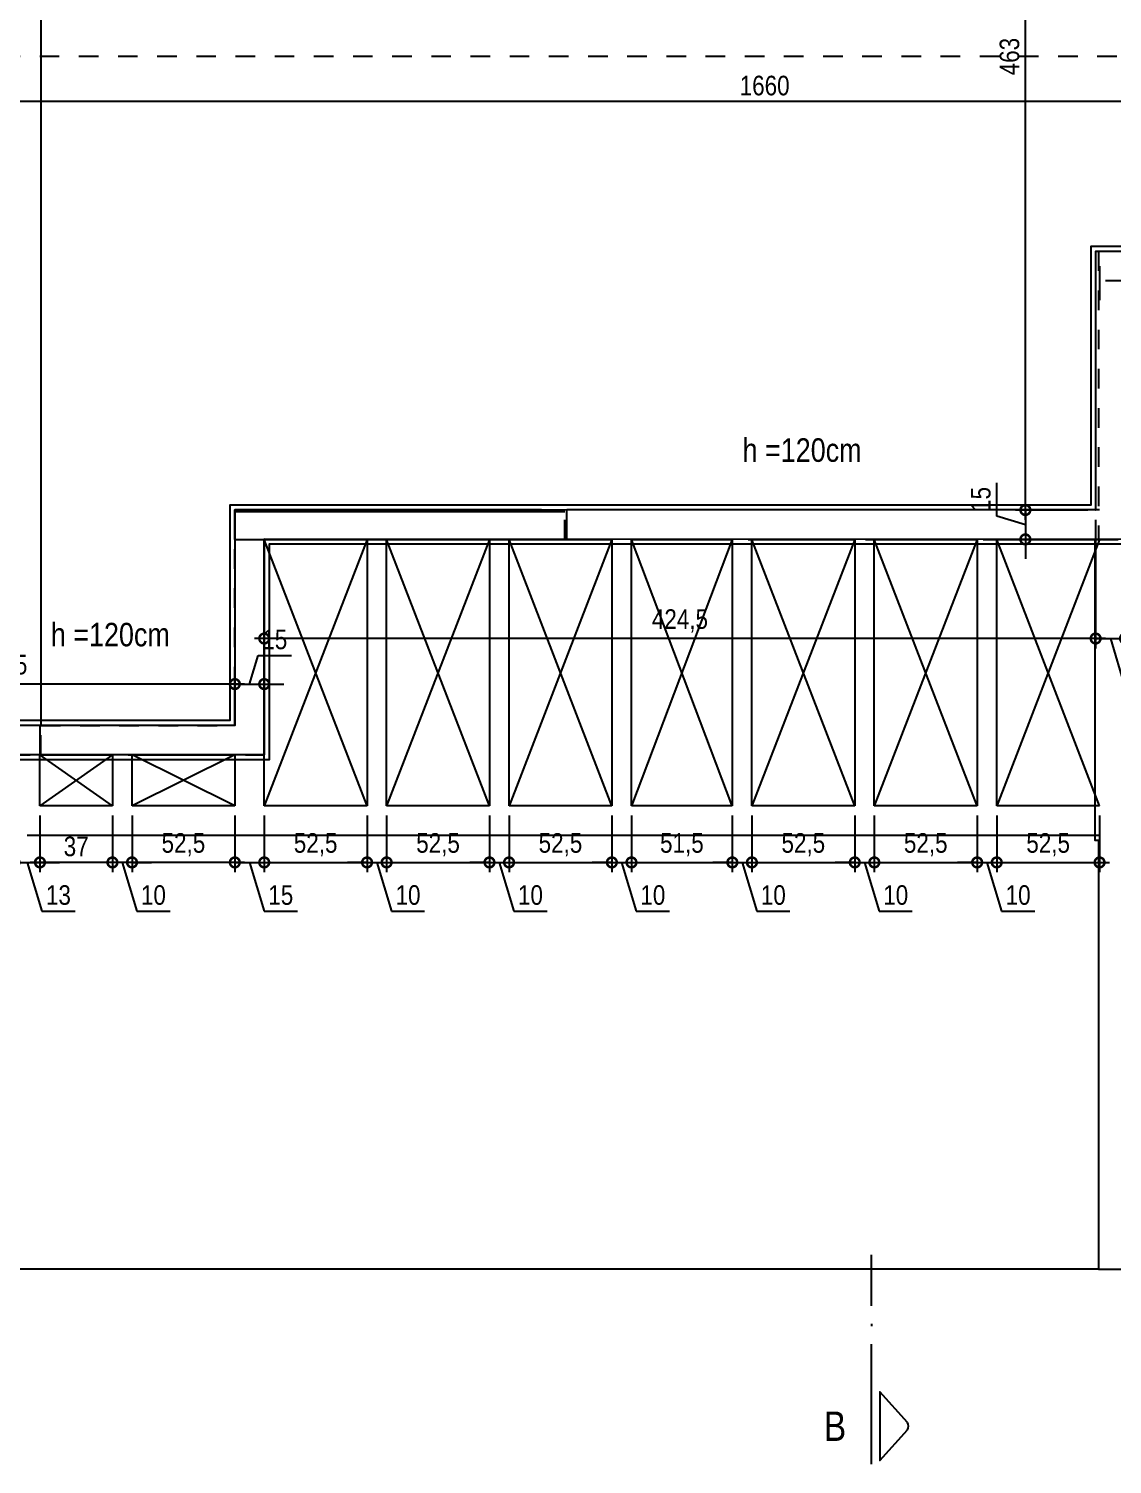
# Model space of a CAD drawing. Header units: metres. Extents: x -21 to 570, y -75 to 184.
# Drawn here: x 20.02 to 25.56, y -3.98 to 3.35 of the extents above; entities that cross this region are included whole.
import ezdxf
from ezdxf.enums import TextEntityAlignment as Align

# ---------------------------------------------------------------- set-up
doc = ezdxf.new("R2010")
doc.units = ezdxf.units.M
for name, pattern in [('CONTINUOS', [0]), ('DASHEDX2', [1.5, 1, -0.5]), ('ESTILO_TQS_0001', [1, 0.7, -0.3]), ('ESTILO_TQS_0004', [1.12, 0.5, -0.2, 0.01, -0.2, 0.01, -0.2])]:
    doc.linetypes.add(name, pattern=pattern)
for name, color, linetype in [('1', 232, 'DASHEDX2'), ('20', 232, 'Continuous'), ('201', 232, 'CONTINUOS'), ('205', 7, 'ESTILO_TQS_0004'), ('21', 232, 'Continuous'), ('210', 15, 'ESTILO_TQS_0001'), ('ARQ-ALV ACAB', 4, 'Continuous'), ('ARQ-AUX', 7, 'Continuous'), ('ARQ-AUX1', 1, 'Continuous'), ('ARQ-AUX2', 2, 'Continuous'), ('ARQ-DIM', 2, 'Continuous'), ('ARQ-SIM', 1, 'Continuous'), ('ARQ-TXT', 2, 'Continuous')]:
    doc.layers.add(name, color=color, linetype=linetype)
doc.styles.add('Adesa', font='ARIALN.TTF')
doc.dimstyles.new('ADESA 1-0050', dxfattribs={"dimtxt": 0.1, "dimasz": 0.1, "dimexe": 0.05, "dimexo": 0.05, "dimgap": 0.03, "dimtad": 1, "dimdec": 1, "dimlfac": 100, "dimzin": 12, "dimtxsty": 'Adesa', "dimblk": 'DOTSMALL', "dimcen": 1, "dimdle": 0.05, "dimclrd": 1, "dimclre": 1, "dimclrt": 256, "dimazin": 3, "dimtm": 1e-09, "dimtfac": 1, "dimtdec": 1, "dimtmove": 1, "dimatfit": 0, "dimldrblk": 'DOTSMALL', "dimfxl": 0.8, "dimtvp": 2, "dimtolj": 1, "dimtzin": 0, "dimarcsym": 0})

# ---------------------------------------------------------------- blocks, each defined once
blk = doc.blocks.new('EST-PR-012-BAR-R02')
at = {"layer": '1', "color": 1, "linetype": 'CONTINUOS'}
blk.add_line((-2107.5, -74), (-2107.5, -89), dxfattribs=at)
for points in [[(-2491.5, 77), (-2549, 77)], [(-2429, 77), (-2491.5, 77)], [(-2366.5, 77), (-2429, 77)], [(-2305, 77), (-2366.5, 77)], [(-2242.5, 77), (-2305, 77)], [(-2180, 77), (-2242.5, 77)], [(-2115, 77), (-2180, 77)], [(-2050, 77), (-2115, 77)], [(-2001.5, 77), (-2050, 77)], [(-2549, 62), (-2496.5, 62)], [(-2496.5, 62), (-2496.5, -74)], [(-2486.5, 62), (-2434, 62)], [(-2486.5, -74), (-2486.5, 62)], [(-2434, 62), (-2434, -74)], [(-2424, 62), (-2371.5, 62)], [(-2424, -74), (-2424, 62)], [(-2371.5, 62), (-2371.5, -74)], [(-2361.5, 62), (-2310, 62)], [(-2361.5, -74), (-2361.5, 62)], [(-2310, 62), (-2310, -74)], [(-2300, 62), (-2247.5, 62)], [(-2300, -74), (-2300, 62)], [(-2247.5, 62), (-2247.5, -74)], [(-2237.5, 62), (-2185, 62)], [(-2237.5, -74), (-2237.5, 62)], [(-2185, 62), (-2185, -74)], [(-2175, 62), (-2122.5, 62)], [(-2175, -74), (-2175, 62)], [(-2122.5, 62), (-2122.5, 28.5)], [(-2107.5, 62), (-2055, 62)], [(-2107.5, 36), (-2107.5, 62)], [(-2055, 62), (-2055, 36)], [(-2045, 62), (-2008, 62)], [(-2045, 36), (-2045, 62)], [(-2008, 62), (-2008, 36)], [(-2055, 36), (-2107.5, 36)], [(-2008, 36), (-2045, 36)], [(-2008, 21), (-2008, 36)], [(-2122.5, 28.5), (-2122.5, -74)], [(-2496.5, -74), (-2549, -74)], [(-2434, -74), (-2486.5, -74)], [(-2371.5, -74), (-2424, -74)], [(-2310, -74), (-2361.5, -74)], [(-2270.51, -74), (-2300, -74)], [(-2277.01, -74), (-2277.01, -89)], [(-2247.5, -74), (-2270.51, -74)], [(-2237.5, -74), (-2247.5, -74)], [(-2185, -74), (-2237.5, -74)], [(-2175, -74), (-2185, -74)], [(-2122.5, -74), (-2175, -74)], [(-2107.5, -74), (-2122.5, -74)], [(-2264.01, -89), (-2241.92, -89)], [(-2241.92, -89), (-2179.71, -89)], [(-2179.71, -89), (-2107.5, -89)], [(-2549, -213.5), (-2549, -196)]]:
    blk.add_lwpolyline(points, dxfattribs=at)
at = {"layer": '201', "color": 1, "linetype": 'CONTINUOS'}
for points in [[(-2107.5, 21), (-2049.69, 21)], [(-2107.5, -74), (-2107.5, 21)], [(-2049.69, 21), (-2008, 21)], [(-2549, -89), (-2490.78, -89)], [(-2490.78, -89), (-2428.57, -89)], [(-2428.57, -89), (-2365.48, -89)], [(-2365.48, -89), (-2304.14, -89)], [(-2304.14, -89), (-2277.01, -89)]]:
    blk.add_lwpolyline(points, dxfattribs=at)
at = {"layer": '21'}
for p, q in [((-2549, -74), (-2496.5, 62)), ((-2549, 62), (-2496.5, -74)), ((-2486.5, -74), (-2434, 62)), ((-2486.5, 62), (-2434, -74)), ((-2424, -74), (-2371.5, 62)), ((-2424, 62), (-2371.5, -74)), ((-2361.5, -74), (-2310, 62)), ((-2361.5, 62), (-2310, -74)), ((-2300, -74), (-2247.5, 62)), ((-2300, 62), (-2247.5, -74)), ((-2237.5, -74), (-2185, 62)), ((-2237.5, 62), (-2185, -74)), ((-2175, -74), (-2122.5, 62)), ((-2175, 62), (-2122.5, -74)), ((-2107.5, 36), (-2055, 62)), ((-2107.5, 62), (-2055, 36)), ((-2045, 62), (-2008, 36))]:
    blk.add_line(p, q, dxfattribs=at)
at = {"layer": '21', "linetype": 'Continuous'}
blk.add_line((-2045, 36), (-2008, 62), dxfattribs=at)
at = {"layer": '210'}
for p, q in [((-2008, 21), (-1995, 21)), ((-2264.01, -89), (-2277.01, -89)), ((-2562, -206), (-2549, -206)), ((-2562, -221), (-2549, -221))]:
    blk.add_line(p, q, dxfattribs=at)
blk = doc.blocks.new('est-lo-12-bar-r05')
at = {"layer": '1', "linetype": 'CONTINUOS'}
blk.add_line((-2008.501965, -661.999721), (-2008.501965, 20.996335), dxfattribs=at)
at = {"layer": '1'}
blk.add_line((-2107.500476, -74.0016), (-2107.500476, -89.0016), dxfattribs=at)
for points in [[(-2122.500476, -74.0016), (-2122.500476, 35.996335), (-2107.500476, 35.996335), (-2107.500476, 35.996335), (-2008.501965, 35.996335), (-2008.501965, 20.996335), (-2107.500476, 20.996335), (-2107.500476, -74.0016), (-2122.500476, -74.0016)], [(-1853.000476, 35.996335), (-2122.500476, 35.996335)], [(-2122.500476, 35.996335), (-2122.500476, -74.0016)], [(-2107.500476, 20.996335), (-1868.000476, 20.996335)], [(-2107.500476, -74.0016), (-2107.500476, 20.996335)], [(-2269.506308, -74.0016), (-2548.499583, -74.0016)], [(-2276.006308, -74.0016), (-2276.006308, -89.0016)], [(-2247.500476, -74.0016), (-2269.506308, -74.0016)], [(-2237.500476, -74.0016), (-2247.500476, -74.0016)], [(-2185.000476, -74.0016), (-2237.500476, -74.0016)], [(-2175.000476, -74.0016), (-2185.000476, -74.0016)], [(-2122.500476, -74.0016), (-2175.000476, -74.0016)], [(-2107.500476, -74.0016), (-2122.500476, -74.0016)], [(-2263.006308, -89.0016), (-2241.924496, -89.0016)], [(-2241.924496, -89.0016), (-2179.710267, -89.0016)], [(-2179.710267, -89.0016), (-2107.500476, -89.0016)], [(-2947.007243, -220.999307), (-2548.499342, -220.999307)]]:
    blk.add_lwpolyline(points, dxfattribs=at)
blk.add_lwpolyline([(-2548.499583, -74.0016), (-2562.500061, -74.0016), (-2562.500061, -220.999307), (-2548.499583, -220.999307)], close=True, dxfattribs=at)
at = {"layer": '20'}
blk.add_line((-2276.006308, -88.0016), (-2107.500476, -88.0016), dxfattribs=at)
at = {"layer": '201', "linetype": 'ESTILO_TQS_0001'}
blk.add_lwpolyline([(-2548.499583, -89.0016), (-2276.006308, -89.0016)], dxfattribs=at)
at = {"layer": '205'}
blk.add_line((-3517.85276, -320.501693), (1995.986055, -320.501693), dxfattribs=at)
at = {"layer": '210'}
blk.add_line((-2263.006308, -89.0016), (-2276.006308, -89.0016), dxfattribs=at)
blk = doc.blocks.new('COBERTURA')
at = {"layer": 'ARQ-ALV ACAB'}
for points in [[(-32.2551, -3.205), (-32.2551, -0.395), (-29.4451, -0.395), (-29.4455, -2.0351), (-25.645, -2.035), (-25.645, -0.7148), (-21.25, -0.7152), (-21.2499, 0.3849), (-18.505, 0.3849), (-18.505, -1.995), (-17.9749, -1.995), (-17.9749, -2.2951), (-15.505, -2.2951)], [(-32.0551, -3.205), (-32.0551, -0.5949), (-29.6451, -0.5949), (-29.6456, -2.2351), (-25.445, -2.2351), (-25.4449, -0.9147), (-21.0499, -0.9151), (-21.0499, 0.1849), (-18.705, 0.1849), (-18.705, -2.185), (-18.1649, -2.185), (-18.1649, -2.4751), (-15.505, -2.4751)]]:
    blk.add_lwpolyline(points, dxfattribs=at)
at = {"layer": 'ARQ-AUX'}
blk.add_lwpolyline([(-25.485, 2.9854), (-15.485, 2.9849)], dxfattribs=at)
at = {"layer": 'ARQ-AUX1', "elevation": 0}
blk.add_lwpolyline([(-25.4651, -0.7398), (-25.4651, 0.795), (-25.485, 0.795), (-25.485, 2.9851), (-25.6451, 2.9851), (-25.6451, 2.755), (-25.625, 2.7551), (-25.625, 0.795), (-25.6451, 0.795), (-25.6452, -0.7148)], dxfattribs=at)
at = {"layer": 'ARQ-AUX2'}
for points in [[(-32.2301, -3.205), (-32.2301, -0.42), (-29.4701, -0.42), (-29.4705, -2.0601), (-25.62, -2.06), (-25.62, -0.7398), (-21.225, -0.7402), (-21.2249, 0.3599), (-18.53, 0.3599), (-18.53, -2.02), (-17.9999, -2.02), (-17.9999, -2.315), (-15.505, -2.315)], [(-32.0801, -3.205), (-32.0801, -0.5699), (-29.6201, -0.5699), (-29.6206, -2.2101), (-25.47, -2.2101), (-25.4699, -0.8897), (-21.0749, -0.8901), (-21.0749, 0.2099), (-18.68, 0.2099), (-18.68, -2.16), (-18.1399, -2.16), (-18.1399, -2.455), (-15.5132, -2.455)]]:
    blk.add_lwpolyline(points, dxfattribs=at)
at = {"linetype": 'Continuous', "xscale": 0.01, "yscale": 0.01, "zscale": 0.01}
for name, p in [('est-lo-12-bar-r05', (0, 0)), ('EST-PR-012-BAR-R02', (0, -0.0001, 0))]:
    blk.add_blockref(name, p, dxfattribs=at)
blk = doc.blocks.new('ADESA-SIM CORT')
at = {"color": 3}
blk.add_lwpolyline([(1.712, 0.367), (1.4, 0.086), (2.1, 0.086), (1.788, 0.367)], dxfattribs=at)
blk.add_lwpolyline([(1.788, 0.367, 0.267949), (1.712, 0.367)], format="xyb", dxfattribs=at)
at = {"color": 2}
for points in [[(0.521, 0), (0, 0)], [(0.706, 0), (0.729, 0)], [(2.14, 0), (0.914, 0)]]:
    blk.add_lwpolyline(points, dxfattribs=at)
at = {"color": 3, "style": 'Adesa'}
blk.add_attdef('A', text='', height=0.35, dxfattribs=at).set_placement((1.739, -0.325), align=Align.MIDDLE_CENTER)
blk = doc.blocks.new('_DotSmall')
at = {"color": 0, "linetype": 'ByBlock', "const_width": 0.5}
blk.add_lwpolyline([(-0.0625, 0, 1), (0.0625, 0, 1)], format="xyb", close=True, dxfattribs=at)
blk = doc.blocks.new('*D135')
at = {"layer": 'ARQ-DIM', "color": 1, "lineweight": -2, "transparency": 16777216}
for p, q in [((24.9651, 0.8586), (24.9651, 1.029)), ((25.1112, 0.8897), (25.1112, 0.9897)), ((25.4299, 0.8897), (25.0612, 0.8897)), ((25.1112, 0.8897), (25.1112, 0.7398)), ((25.1112, 0.8897), (25.1112, 0.7398)), ((25.1112, 0.8148), (24.9651, 0.8586)), ((25.43, 0.7398), (25.0612, 0.7398)), ((25.1112, 0.7398), (25.1112, 0.6398))]:
    blk.add_line(p, q, dxfattribs=at)
at = {"layer": 'Defpoints', "color": 0, "transparency": 16777216}
for p in [(25.4799, 0.8897, 0), (25.1112, 0.7398), (25.48, 0.7398, 0)]:
    blk.add_point(p, dxfattribs=at)
at = {"layer": 'ARQ-DIM', "color": 1, "lineweight": -2, "transparency": 16777216, "xscale": 0.1, "yscale": 0.1, "zscale": 0.1}
for p, rotation in [((25.1112, 0.8897), 270), ((25.1112, 0.7398), 90)]:
    blk.add_blockref('_DotSmall', p, dxfattribs=dict(at, rotation=rotation))
at = {"layer": 'ARQ-DIM', "transparency": 16777216, "insert": (24.8841, 0.9438), "char_height": 0.1, "attachment_point": 5, "rotation": 90, "style": 'Adesa'}
blk.add_mtext('\\A1;15', dxfattribs=at)
blk = doc.blocks.new('*D136')
at = {"layer": 'ARQ-DIM', "color": 1, "lineweight": -2, "transparency": 16777216}
for p, q in [((25.1986, 5.5186), (25.0615, 5.5186)), ((25.1115, 0.8397), (25.1115, 5.5686)), ((25.1956, 0.8897), (25.0615, 0.8897))]:
    blk.add_line(p, q, dxfattribs=at)
at = {"layer": 'Defpoints', "color": 0, "transparency": 16777216}
for p in [(25.1115, 5.5186), (25.2486, 5.5186, 0), (25.2456, 0.8897, 0)]:
    blk.add_point(p, dxfattribs=at)
at = {"layer": 'ARQ-DIM', "color": 1, "lineweight": -2, "transparency": 16777216, "xscale": 0.1, "yscale": 0.1, "zscale": 0.1}
for p, rotation in [((25.1115, 5.5186), 90), ((25.1115, 0.8897), 270)]:
    blk.add_blockref('_DotSmall', p, dxfattribs=dict(at, rotation=rotation))
at = {"layer": 'ARQ-DIM', "transparency": 16777216, "insert": (25.0305, 3.2042), "char_height": 0.1, "attachment_point": 5, "rotation": 90, "style": 'Adesa'}
blk.add_mtext('\\A1;463', dxfattribs=at)
blk = doc.blocks.new('*D141')
at = {"layer": 'ARQ-DIM', "color": 1, "lineweight": -2, "transparency": 16777216}
for p, q in [((15.48, 3.155), (15.48, 2.9247)), ((32.0801, 3.155), (32.0801, 2.9247)), ((32.1301, 2.9747), (15.43, 2.9747))]:
    blk.add_line(p, q, dxfattribs=at)
at = {"layer": 'Defpoints', "color": 0, "transparency": 16777216}
for p in [(15.48, 3.205, 0), (32.0801, 3.205, 0), (15.48, 2.9747)]:
    blk.add_point(p, dxfattribs=at)
at = {"layer": 'ARQ-DIM', "color": 1, "lineweight": -2, "transparency": 16777216, "xscale": 0.1, "yscale": 0.1, "zscale": 0.1, "rotation": 180}
blk.add_blockref('_DotSmall', (15.48, 2.9747), dxfattribs=at)
at = {"layer": 'ARQ-DIM', "color": 1, "lineweight": -2, "transparency": 16777216, "xscale": 0.1, "yscale": 0.1, "zscale": 0.1}
blk.add_blockref('_DotSmall', (32.0801, 2.9747), dxfattribs=at)
at = {"layer": 'ARQ-DIM', "transparency": 16777216, "insert": (23.78, 3.0558), "char_height": 0.1, "attachment_point": 5, "style": 'Adesa'}
blk.add_mtext('\\A1;1660', dxfattribs=at)
blk = doc.blocks.new('*D59')
at = {"layer": 'ARQ-DIM', "color": 1, "lineweight": -2, "transparency": 16777216}
for p, q in [((25.4699, 0.8397), (25.4699, 0.1837)), ((25.62, 0.6898), (25.62, 0.1837)), ((25.4699, 0.2337), (25.3699, 0.2337)), ((25.4699, 0.2337), (25.62, 0.2337)), ((25.4699, 0.2337), (25.62, 0.2337)), ((25.545, 0.2337), (25.6194, -0.0144)), ((25.62, 0.2337), (25.72, 0.2337)), ((25.6194, -0.0144), (25.7898, -0.0144))]:
    blk.add_line(p, q, dxfattribs=at)
at = {"layer": 'Defpoints', "color": 0, "transparency": 16777216}
for p in [(25.4699, 0.8897, 0), (25.62, 0.7398, 0), (25.62, 0.2337)]:
    blk.add_point(p, dxfattribs=at)
at = {"layer": 'ARQ-DIM', "color": 1, "lineweight": -2, "transparency": 16777216, "xscale": 0.1, "yscale": 0.1, "zscale": 0.1}
blk.add_blockref('_DotSmall', (25.4699, 0.2337), dxfattribs=at)
at = {"layer": 'ARQ-DIM', "color": 1, "lineweight": -2, "transparency": 16777216, "xscale": 0.1, "yscale": 0.1, "zscale": 0.1, "rotation": 180}
blk.add_blockref('_DotSmall', (25.62, 0.2337), dxfattribs=at)
at = {"layer": 'ARQ-DIM', "transparency": 16777216, "insert": (25.7046, 0.0666), "char_height": 0.1, "attachment_point": 5, "style": 'Adesa'}
blk.add_mtext('\\A1;15', dxfattribs=at)
blk = doc.blocks.new('*D60')
at = {"layer": 'ARQ-DIM', "color": 1, "lineweight": -2, "transparency": 16777216}
for p, q in [((21.225, 0.6902), (21.225, 0.1837)), ((25.4699, 0.6901), (25.4699, 0.1837)), ((25.5199, 0.2337), (21.175, 0.2337))]:
    blk.add_line(p, q, dxfattribs=at)
at = {"layer": 'Defpoints', "color": 0, "transparency": 16777216}
for p in [(21.225, 0.7402, 0), (25.4699, 0.7401), (21.225, 0.2337)]:
    blk.add_point(p, dxfattribs=at)
at = {"layer": 'ARQ-DIM', "color": 1, "lineweight": -2, "transparency": 16777216, "xscale": 0.1, "yscale": 0.1, "zscale": 0.1, "rotation": 180}
blk.add_blockref('_DotSmall', (21.225, 0.2337), dxfattribs=at)
at = {"layer": 'ARQ-DIM', "color": 1, "lineweight": -2, "transparency": 16777216, "xscale": 0.1, "yscale": 0.1, "zscale": 0.1}
blk.add_blockref('_DotSmall', (25.4699, 0.2337), dxfattribs=at)
at = {"layer": 'ARQ-DIM', "transparency": 16777216, "insert": (23.3475, 0.3238), "char_height": 0.1, "attachment_point": 5, "style": 'Adesa'}
blk.add_mtext('\\A1;424,5', dxfattribs=at)
blk = doc.blocks.new('*D61')
at = {"layer": 'ARQ-DIM', "color": 1, "lineweight": -2, "transparency": 16777216}
for p, q in [((21.15, 0.0013), (21.1938, 0.1473)), ((21.1938, 0.1473), (21.3642, 0.1473)), ((21.075, 0.0013), (20.975, 0.0013)), ((21.075, -0.1599), (21.075, 0.0513)), ((21.075, 0.0013), (21.2249, 0.0013)), ((21.075, 0.0013), (21.2249, 0.0013)), ((21.2249, -0.3099), (21.2249, 0.0513)), ((21.2249, 0.0013), (21.3249, 0.0013))]:
    blk.add_line(p, q, dxfattribs=at)
at = {"layer": 'Defpoints', "color": 0, "transparency": 16777216}
for p in [(21.2249, 0.0013), (21.075, -0.2099, 0), (21.2249, -0.3599, 0)]:
    blk.add_point(p, dxfattribs=at)
at = {"layer": 'ARQ-DIM', "color": 1, "lineweight": -2, "transparency": 16777216, "xscale": 0.1, "yscale": 0.1, "zscale": 0.1}
blk.add_blockref('_DotSmall', (21.075, 0.0013), dxfattribs=at)
at = {"layer": 'ARQ-DIM', "color": 1, "lineweight": -2, "transparency": 16777216, "xscale": 0.1, "yscale": 0.1, "zscale": 0.1, "rotation": 180}
blk.add_blockref('_DotSmall', (21.2249, 0.0013), dxfattribs=at)
at = {"layer": 'ARQ-DIM', "transparency": 16777216, "insert": (21.279, 0.2284), "char_height": 0.1, "attachment_point": 5, "style": 'Adesa'}
blk.add_mtext('\\A1;15', dxfattribs=at)
blk = doc.blocks.new('*D62')
at = {"layer": 'ARQ-DIM', "color": 1, "lineweight": -2, "transparency": 16777216}
for p, q in [((21.125, 0.0013), (18.62, 0.0013)), ((18.67, 0.045), (18.67, 0.0513)), ((21.075, -0.1599), (21.075, 0.0513))]:
    blk.add_line(p, q, dxfattribs=at)
at = {"layer": 'Defpoints', "color": 0, "transparency": 16777216}
for p in [(18.67, 0.0013), (18.67, -0.005), (21.075, -0.2099, 0)]:
    blk.add_point(p, dxfattribs=at)
at = {"layer": 'ARQ-DIM', "color": 1, "lineweight": -2, "transparency": 16777216, "xscale": 0.1, "yscale": 0.1, "zscale": 0.1, "rotation": 180}
blk.add_blockref('_DotSmall', (18.67, 0.0013), dxfattribs=at)
at = {"layer": 'ARQ-DIM', "color": 1, "lineweight": -2, "transparency": 16777216, "xscale": 0.1, "yscale": 0.1, "zscale": 0.1}
blk.add_blockref('_DotSmall', (21.075, 0.0013), dxfattribs=at)
at = {"layer": 'ARQ-DIM', "transparency": 16777216, "insert": (19.8725, 0.0914), "char_height": 0.1, "attachment_point": 5, "style": 'Adesa'}
blk.add_mtext('\\A1;240,5', dxfattribs=at)
blk = doc.blocks.new('*D230')
at = {"layer": 'ARQ-DIM', "color": 1, "lineweight": -2, "transparency": 16777216}
for p, q in [((19.95, -0.67), (19.95, -0.9591)), ((20.08, -0.67), (20.08, -0.9591)), ((19.95, -0.9091), (19.85, -0.9091)), ((19.95, -0.9091), (20.08, -0.9091)), ((19.95, -0.9091), (20.08, -0.9091)), ((20.015, -0.9091), (20.0895, -1.1572)), ((20.08, -0.9091), (20.18, -0.9091)), ((20.0895, -1.1572), (20.2592, -1.1572))]:
    blk.add_line(p, q, dxfattribs=at)
at = {"layer": 'Defpoints', "color": 0, "transparency": 16777216}
for p in [(19.95, -0.62, 0), (20.08, -0.62, 0), (20.08, -0.9091)]:
    blk.add_point(p, dxfattribs=at)
at = {"layer": 'ARQ-DIM', "color": 1, "lineweight": -2, "transparency": 16777216, "xscale": 0.1, "yscale": 0.1, "zscale": 0.1}
blk.add_blockref('_DotSmall', (19.95, -0.9091), dxfattribs=at)
at = {"layer": 'ARQ-DIM', "color": 1, "lineweight": -2, "transparency": 16777216, "xscale": 0.1, "yscale": 0.1, "zscale": 0.1, "rotation": 180}
blk.add_blockref('_DotSmall', (20.08, -0.9091), dxfattribs=at)
at = {"layer": 'ARQ-DIM', "transparency": 16777216, "insert": (20.1743, -1.0762), "char_height": 0.1, "attachment_point": 5, "style": 'Adesa'}
blk.add_mtext('\\A1;13', dxfattribs=at)
blk = doc.blocks.new('*D231')
at = {"layer": 'ARQ-DIM', "color": 1, "lineweight": -2, "transparency": 16777216}
for p, q in [((20.08, -0.67), (20.08, -0.9591)), ((20.45, -0.67), (20.45, -0.9591)), ((20.5, -0.9091), (20.03, -0.9091))]:
    blk.add_line(p, q, dxfattribs=at)
at = {"layer": 'Defpoints', "color": 0, "transparency": 16777216}
for p in [(20.08, -0.62, 0), (20.45, -0.62, 0), (20.08, -0.9091)]:
    blk.add_point(p, dxfattribs=at)
at = {"layer": 'ARQ-DIM', "color": 1, "lineweight": -2, "transparency": 16777216, "xscale": 0.1, "yscale": 0.1, "zscale": 0.1, "rotation": 180}
blk.add_blockref('_DotSmall', (20.08, -0.9091), dxfattribs=at)
at = {"layer": 'ARQ-DIM', "color": 1, "lineweight": -2, "transparency": 16777216, "xscale": 0.1, "yscale": 0.1, "zscale": 0.1}
blk.add_blockref('_DotSmall', (20.45, -0.9091), dxfattribs=at)
at = {"layer": 'ARQ-DIM', "transparency": 16777216, "insert": (20.265, -0.828), "char_height": 0.1, "attachment_point": 5, "style": 'Adesa'}
blk.add_mtext('\\A1;37', dxfattribs=at)
blk = doc.blocks.new('*D232')
at = {"layer": 'ARQ-DIM', "color": 1, "lineweight": -2, "transparency": 16777216}
for p, q in [((20.45, -0.67), (20.45, -0.9591)), ((20.55, -0.67), (20.55, -0.9591)), ((20.45, -0.9091), (20.35, -0.9091)), ((20.55, -0.9091), (20.45, -0.9091)), ((20.55, -0.9091), (20.45, -0.9091)), ((20.5, -0.9091), (20.5745, -1.1572)), ((20.55, -0.9091), (20.65, -0.9091)), ((20.5745, -1.1572), (20.744, -1.1572))]:
    blk.add_line(p, q, dxfattribs=at)
at = {"layer": 'Defpoints', "color": 0, "transparency": 16777216}
for p in [(20.45, -0.62, 0), (20.55, -0.62, 0), (20.45, -0.9091)]:
    blk.add_point(p, dxfattribs=at)
at = {"layer": 'ARQ-DIM', "color": 1, "lineweight": -2, "transparency": 16777216, "xscale": 0.1, "yscale": 0.1, "zscale": 0.1}
blk.add_blockref('_DotSmall', (20.45, -0.9091), dxfattribs=at)
at = {"layer": 'ARQ-DIM', "color": 1, "lineweight": -2, "transparency": 16777216, "xscale": 0.1, "yscale": 0.1, "zscale": 0.1, "rotation": 180}
blk.add_blockref('_DotSmall', (20.55, -0.9091), dxfattribs=at)
at = {"layer": 'ARQ-DIM', "transparency": 16777216, "insert": (20.6592, -1.0762), "char_height": 0.1, "attachment_point": 5, "style": 'Adesa'}
blk.add_mtext('\\A1;10', dxfattribs=at)
blk = doc.blocks.new('*D233')
at = {"layer": 'ARQ-DIM', "color": 1, "lineweight": -2, "transparency": 16777216}
for p, q in [((20.55, -0.67), (20.55, -0.9591)), ((21.075, -0.67), (21.075, -0.9591)), ((21.125, -0.9091), (20.5, -0.9091))]:
    blk.add_line(p, q, dxfattribs=at)
at = {"layer": 'Defpoints', "color": 0, "transparency": 16777216}
for p in [(20.55, -0.62, 0), (21.075, -0.62, 0), (20.55, -0.9091)]:
    blk.add_point(p, dxfattribs=at)
at = {"layer": 'ARQ-DIM', "color": 1, "lineweight": -2, "transparency": 16777216, "xscale": 0.1, "yscale": 0.1, "zscale": 0.1, "rotation": 180}
blk.add_blockref('_DotSmall', (20.55, -0.9091), dxfattribs=at)
at = {"layer": 'ARQ-DIM', "color": 1, "lineweight": -2, "transparency": 16777216, "xscale": 0.1, "yscale": 0.1, "zscale": 0.1}
blk.add_blockref('_DotSmall', (21.075, -0.9091), dxfattribs=at)
at = {"layer": 'ARQ-DIM', "transparency": 16777216, "insert": (20.8125, -0.819), "char_height": 0.1, "attachment_point": 5, "style": 'Adesa'}
blk.add_mtext('\\A1;52,5', dxfattribs=at)
blk = doc.blocks.new('*D234')
at = {"layer": 'ARQ-DIM', "color": 1, "lineweight": -2, "transparency": 16777216}
for p, q in [((21.075, -0.67), (21.075, -0.9591)), ((21.225, -0.67), (21.225, -0.9591)), ((21.075, -0.9091), (20.975, -0.9091)), ((21.075, -0.9091), (21.225, -0.9091)), ((21.075, -0.9091), (21.225, -0.9091)), ((21.15, -0.9091), (21.2245, -1.1572)), ((21.225, -0.9091), (21.325, -0.9091)), ((21.2245, -1.1572), (21.3948, -1.1572))]:
    blk.add_line(p, q, dxfattribs=at)
at = {"layer": 'Defpoints', "color": 0, "transparency": 16777216}
for p in [(21.075, -0.62, 0), (21.225, -0.62, 0), (21.225, -0.9091)]:
    blk.add_point(p, dxfattribs=at)
at = {"layer": 'ARQ-DIM', "color": 1, "lineweight": -2, "transparency": 16777216, "xscale": 0.1, "yscale": 0.1, "zscale": 0.1}
blk.add_blockref('_DotSmall', (21.075, -0.9091), dxfattribs=at)
at = {"layer": 'ARQ-DIM', "color": 1, "lineweight": -2, "transparency": 16777216, "xscale": 0.1, "yscale": 0.1, "zscale": 0.1, "rotation": 180}
blk.add_blockref('_DotSmall', (21.225, -0.9091), dxfattribs=at)
at = {"layer": 'ARQ-DIM', "transparency": 16777216, "insert": (21.3096, -1.0762), "char_height": 0.1, "attachment_point": 5, "style": 'Adesa'}
blk.add_mtext('\\A1;15', dxfattribs=at)
blk = doc.blocks.new('*D235')
at = {"layer": 'ARQ-DIM', "color": 1, "lineweight": -2, "transparency": 16777216}
for p, q in [((21.225, -0.67), (21.225, -0.9591)), ((21.75, -0.67), (21.75, -0.9591)), ((21.175, -0.9091), (21.8, -0.9091))]:
    blk.add_line(p, q, dxfattribs=at)
at = {"layer": 'Defpoints', "color": 0, "transparency": 16777216}
for p in [(21.225, -0.62, 0), (21.75, -0.62, 0), (21.75, -0.9091)]:
    blk.add_point(p, dxfattribs=at)
at = {"layer": 'ARQ-DIM', "color": 1, "lineweight": -2, "transparency": 16777216, "xscale": 0.1, "yscale": 0.1, "zscale": 0.1, "rotation": 180}
blk.add_blockref('_DotSmall', (21.225, -0.9091), dxfattribs=at)
at = {"layer": 'ARQ-DIM', "color": 1, "lineweight": -2, "transparency": 16777216, "xscale": 0.1, "yscale": 0.1, "zscale": 0.1}
blk.add_blockref('_DotSmall', (21.75, -0.9091), dxfattribs=at)
at = {"layer": 'ARQ-DIM', "transparency": 16777216, "insert": (21.4875, -0.819), "char_height": 0.1, "attachment_point": 5, "style": 'Adesa'}
blk.add_mtext('\\A1;52,5', dxfattribs=at)
blk = doc.blocks.new('*D236')
at = {"layer": 'ARQ-DIM', "color": 1, "lineweight": -2, "transparency": 16777216}
for p, q in [((21.75, -0.67), (21.75, -0.9591)), ((21.85, -0.67), (21.85, -0.9591)), ((21.75, -0.9091), (21.65, -0.9091)), ((21.75, -0.9091), (21.85, -0.9091)), ((21.75, -0.9091), (21.85, -0.9091)), ((21.8, -0.9091), (21.8745, -1.1572)), ((21.85, -0.9091), (21.95, -0.9091)), ((21.8745, -1.1572), (22.0439, -1.1572))]:
    blk.add_line(p, q, dxfattribs=at)
at = {"layer": 'Defpoints', "color": 0, "transparency": 16777216}
for p in [(21.75, -0.62, 0), (21.85, -0.62, 0), (21.85, -0.9091)]:
    blk.add_point(p, dxfattribs=at)
at = {"layer": 'ARQ-DIM', "color": 1, "lineweight": -2, "transparency": 16777216, "xscale": 0.1, "yscale": 0.1, "zscale": 0.1}
blk.add_blockref('_DotSmall', (21.75, -0.9091), dxfattribs=at)
at = {"layer": 'ARQ-DIM', "color": 1, "lineweight": -2, "transparency": 16777216, "xscale": 0.1, "yscale": 0.1, "zscale": 0.1, "rotation": 180}
blk.add_blockref('_DotSmall', (21.85, -0.9091), dxfattribs=at)
at = {"layer": 'ARQ-DIM', "transparency": 16777216, "insert": (21.9592, -1.0762), "char_height": 0.1, "attachment_point": 5, "style": 'Adesa'}
blk.add_mtext('\\A1;10', dxfattribs=at)
blk = doc.blocks.new('*D237')
at = {"layer": 'ARQ-DIM', "color": 1, "lineweight": -2, "transparency": 16777216}
for p, q in [((21.85, -0.67), (21.85, -0.9591)), ((22.375, -0.67), (22.375, -0.9591)), ((21.8, -0.9091), (22.425, -0.9091))]:
    blk.add_line(p, q, dxfattribs=at)
at = {"layer": 'Defpoints', "color": 0, "transparency": 16777216}
for p in [(21.85, -0.62, 0), (22.375, -0.62, 0), (22.375, -0.9091)]:
    blk.add_point(p, dxfattribs=at)
at = {"layer": 'ARQ-DIM', "color": 1, "lineweight": -2, "transparency": 16777216, "xscale": 0.1, "yscale": 0.1, "zscale": 0.1, "rotation": 180}
blk.add_blockref('_DotSmall', (21.85, -0.9091), dxfattribs=at)
at = {"layer": 'ARQ-DIM', "color": 1, "lineweight": -2, "transparency": 16777216, "xscale": 0.1, "yscale": 0.1, "zscale": 0.1}
blk.add_blockref('_DotSmall', (22.375, -0.9091), dxfattribs=at)
at = {"layer": 'ARQ-DIM', "transparency": 16777216, "insert": (22.1125, -0.819), "char_height": 0.1, "attachment_point": 5, "style": 'Adesa'}
blk.add_mtext('\\A1;52,5', dxfattribs=at)
blk = doc.blocks.new('*D238')
at = {"layer": 'ARQ-DIM', "color": 1, "lineweight": -2, "transparency": 16777216}
for p, q in [((22.375, -0.67), (22.375, -0.9591)), ((22.475, -0.67), (22.475, -0.9591)), ((22.375, -0.9091), (22.275, -0.9091)), ((22.375, -0.9091), (22.475, -0.9091)), ((22.375, -0.9091), (22.475, -0.9091)), ((22.425, -0.9091), (22.4995, -1.1572)), ((22.475, -0.9091), (22.575, -0.9091)), ((22.4995, -1.1572), (22.6689, -1.1572))]:
    blk.add_line(p, q, dxfattribs=at)
at = {"layer": 'Defpoints', "color": 0, "transparency": 16777216}
for p in [(22.375, -0.62, 0), (22.475, -0.62, 0), (22.475, -0.9091)]:
    blk.add_point(p, dxfattribs=at)
at = {"layer": 'ARQ-DIM', "color": 1, "lineweight": -2, "transparency": 16777216, "xscale": 0.1, "yscale": 0.1, "zscale": 0.1}
blk.add_blockref('_DotSmall', (22.375, -0.9091), dxfattribs=at)
at = {"layer": 'ARQ-DIM', "color": 1, "lineweight": -2, "transparency": 16777216, "xscale": 0.1, "yscale": 0.1, "zscale": 0.1, "rotation": 180}
blk.add_blockref('_DotSmall', (22.475, -0.9091), dxfattribs=at)
at = {"layer": 'ARQ-DIM', "transparency": 16777216, "insert": (22.5842, -1.0762), "char_height": 0.1, "attachment_point": 5, "style": 'Adesa'}
blk.add_mtext('\\A1;10', dxfattribs=at)
blk = doc.blocks.new('*D239')
at = {"layer": 'ARQ-DIM', "color": 1, "lineweight": -2, "transparency": 16777216}
for p, q in [((22.475, -0.67), (22.475, -0.9591)), ((23, -0.67), (23, -0.9591)), ((22.425, -0.9091), (23.05, -0.9091))]:
    blk.add_line(p, q, dxfattribs=at)
at = {"layer": 'Defpoints', "color": 0, "transparency": 16777216}
for p in [(22.475, -0.62, 0), (23, -0.62, 0), (23, -0.9091)]:
    blk.add_point(p, dxfattribs=at)
at = {"layer": 'ARQ-DIM', "color": 1, "lineweight": -2, "transparency": 16777216, "xscale": 0.1, "yscale": 0.1, "zscale": 0.1, "rotation": 180}
blk.add_blockref('_DotSmall', (22.475, -0.9091), dxfattribs=at)
at = {"layer": 'ARQ-DIM', "color": 1, "lineweight": -2, "transparency": 16777216, "xscale": 0.1, "yscale": 0.1, "zscale": 0.1}
blk.add_blockref('_DotSmall', (23, -0.9091), dxfattribs=at)
at = {"layer": 'ARQ-DIM', "transparency": 16777216, "insert": (22.7375, -0.819), "char_height": 0.1, "attachment_point": 5, "style": 'Adesa'}
blk.add_mtext('\\A1;52,5', dxfattribs=at)
blk = doc.blocks.new('*D240')
at = {"layer": 'ARQ-DIM', "color": 1, "lineweight": -2, "transparency": 16777216}
for p, q in [((23, -0.67), (23, -0.9591)), ((23.1, -0.67), (23.1, -0.9591)), ((23, -0.9091), (22.9, -0.9091)), ((23, -0.9091), (23.1, -0.9091)), ((23, -0.9091), (23.1, -0.9091)), ((23.05, -0.9091), (23.1245, -1.1572)), ((23.1, -0.9091), (23.2, -0.9091)), ((23.1245, -1.1572), (23.2939, -1.1572))]:
    blk.add_line(p, q, dxfattribs=at)
at = {"layer": 'Defpoints', "color": 0, "transparency": 16777216}
for p in [(23, -0.62, 0), (23.1, -0.62, 0), (23.1, -0.9091)]:
    blk.add_point(p, dxfattribs=at)
at = {"layer": 'ARQ-DIM', "color": 1, "lineweight": -2, "transparency": 16777216, "xscale": 0.1, "yscale": 0.1, "zscale": 0.1}
blk.add_blockref('_DotSmall', (23, -0.9091), dxfattribs=at)
at = {"layer": 'ARQ-DIM', "color": 1, "lineweight": -2, "transparency": 16777216, "xscale": 0.1, "yscale": 0.1, "zscale": 0.1, "rotation": 180}
blk.add_blockref('_DotSmall', (23.1, -0.9091), dxfattribs=at)
at = {"layer": 'ARQ-DIM', "transparency": 16777216, "insert": (23.2092, -1.0762), "char_height": 0.1, "attachment_point": 5, "style": 'Adesa'}
blk.add_mtext('\\A1;10', dxfattribs=at)
blk = doc.blocks.new('*D241')
at = {"layer": 'ARQ-DIM', "color": 1, "lineweight": -2, "transparency": 16777216}
for p, q in [((23.1, -0.67), (23.1, -0.9591)), ((23.615, -0.67), (23.615, -0.9591)), ((23.05, -0.9091), (23.665, -0.9091))]:
    blk.add_line(p, q, dxfattribs=at)
at = {"layer": 'Defpoints', "color": 0, "transparency": 16777216}
for p in [(23.1, -0.62, 0), (23.615, -0.62, 0), (23.615, -0.9091)]:
    blk.add_point(p, dxfattribs=at)
at = {"layer": 'ARQ-DIM', "color": 1, "lineweight": -2, "transparency": 16777216, "xscale": 0.1, "yscale": 0.1, "zscale": 0.1, "rotation": 180}
blk.add_blockref('_DotSmall', (23.1, -0.9091), dxfattribs=at)
at = {"layer": 'ARQ-DIM', "color": 1, "lineweight": -2, "transparency": 16777216, "xscale": 0.1, "yscale": 0.1, "zscale": 0.1}
blk.add_blockref('_DotSmall', (23.615, -0.9091), dxfattribs=at)
at = {"layer": 'ARQ-DIM', "transparency": 16777216, "insert": (23.3575, -0.819), "char_height": 0.1, "attachment_point": 5, "style": 'Adesa'}
blk.add_mtext('\\A1;51,5', dxfattribs=at)
blk = doc.blocks.new('*D242')
at = {"layer": 'ARQ-DIM', "color": 1, "lineweight": -2, "transparency": 16777216}
for p, q in [((23.615, -0.67), (23.615, -0.9591)), ((23.715, -0.67), (23.715, -0.9591)), ((23.615, -0.9091), (23.515, -0.9091)), ((23.615, -0.9091), (23.715, -0.9091)), ((23.615, -0.9091), (23.715, -0.9091)), ((23.665, -0.9091), (23.7395, -1.1572)), ((23.715, -0.9091), (23.815, -0.9091)), ((23.7395, -1.1572), (23.9089, -1.1572))]:
    blk.add_line(p, q, dxfattribs=at)
at = {"layer": 'Defpoints', "color": 0, "transparency": 16777216}
for p in [(23.615, -0.62, 0), (23.715, -0.62, 0), (23.715, -0.9091)]:
    blk.add_point(p, dxfattribs=at)
at = {"layer": 'ARQ-DIM', "color": 1, "lineweight": -2, "transparency": 16777216, "xscale": 0.1, "yscale": 0.1, "zscale": 0.1}
blk.add_blockref('_DotSmall', (23.615, -0.9091), dxfattribs=at)
at = {"layer": 'ARQ-DIM', "color": 1, "lineweight": -2, "transparency": 16777216, "xscale": 0.1, "yscale": 0.1, "zscale": 0.1, "rotation": 180}
blk.add_blockref('_DotSmall', (23.715, -0.9091), dxfattribs=at)
at = {"layer": 'ARQ-DIM', "transparency": 16777216, "insert": (23.8242, -1.0762), "char_height": 0.1, "attachment_point": 5, "style": 'Adesa'}
blk.add_mtext('\\A1;10', dxfattribs=at)
blk = doc.blocks.new('*D243')
at = {"layer": 'ARQ-DIM', "color": 1, "lineweight": -2, "transparency": 16777216}
for p, q in [((23.715, -0.67), (23.715, -0.9591)), ((24.24, -0.67), (24.24, -0.9591)), ((23.665, -0.9091), (24.29, -0.9091))]:
    blk.add_line(p, q, dxfattribs=at)
at = {"layer": 'Defpoints', "color": 0, "transparency": 16777216}
for p in [(23.715, -0.62, 0), (24.24, -0.62, 0), (24.24, -0.9091)]:
    blk.add_point(p, dxfattribs=at)
at = {"layer": 'ARQ-DIM', "color": 1, "lineweight": -2, "transparency": 16777216, "xscale": 0.1, "yscale": 0.1, "zscale": 0.1, "rotation": 180}
blk.add_blockref('_DotSmall', (23.715, -0.9091), dxfattribs=at)
at = {"layer": 'ARQ-DIM', "color": 1, "lineweight": -2, "transparency": 16777216, "xscale": 0.1, "yscale": 0.1, "zscale": 0.1}
blk.add_blockref('_DotSmall', (24.24, -0.9091), dxfattribs=at)
at = {"layer": 'ARQ-DIM', "transparency": 16777216, "insert": (23.9775, -0.819), "char_height": 0.1, "attachment_point": 5, "style": 'Adesa'}
blk.add_mtext('\\A1;52,5', dxfattribs=at)
blk = doc.blocks.new('*D244')
at = {"layer": 'ARQ-DIM', "color": 1, "lineweight": -2, "transparency": 16777216}
for p, q in [((24.24, -0.67), (24.24, -0.9591)), ((24.34, -0.67), (24.34, -0.9591)), ((24.24, -0.9091), (24.14, -0.9091)), ((24.24, -0.9091), (24.34, -0.9091)), ((24.24, -0.9091), (24.34, -0.9091)), ((24.29, -0.9091), (24.3645, -1.1572)), ((24.34, -0.9091), (24.44, -0.9091)), ((24.3645, -1.1572), (24.5339, -1.1572))]:
    blk.add_line(p, q, dxfattribs=at)
at = {"layer": 'Defpoints', "color": 0, "transparency": 16777216}
for p in [(24.24, -0.62, 0), (24.34, -0.62, 0), (24.34, -0.9091)]:
    blk.add_point(p, dxfattribs=at)
at = {"layer": 'ARQ-DIM', "color": 1, "lineweight": -2, "transparency": 16777216, "xscale": 0.1, "yscale": 0.1, "zscale": 0.1}
blk.add_blockref('_DotSmall', (24.24, -0.9091), dxfattribs=at)
at = {"layer": 'ARQ-DIM', "color": 1, "lineweight": -2, "transparency": 16777216, "xscale": 0.1, "yscale": 0.1, "zscale": 0.1, "rotation": 180}
blk.add_blockref('_DotSmall', (24.34, -0.9091), dxfattribs=at)
at = {"layer": 'ARQ-DIM', "transparency": 16777216, "insert": (24.4492, -1.0762), "char_height": 0.1, "attachment_point": 5, "style": 'Adesa'}
blk.add_mtext('\\A1;10', dxfattribs=at)
blk = doc.blocks.new('*D245')
at = {"layer": 'ARQ-DIM', "color": 1, "lineweight": -2, "transparency": 16777216}
for p, q in [((24.34, -0.67), (24.34, -0.9591)), ((24.865, -0.67), (24.865, -0.9591)), ((24.29, -0.9091), (24.915, -0.9091))]:
    blk.add_line(p, q, dxfattribs=at)
at = {"layer": 'Defpoints', "color": 0, "transparency": 16777216}
for p in [(24.34, -0.62, 0), (24.865, -0.62, 0), (24.865, -0.9091)]:
    blk.add_point(p, dxfattribs=at)
at = {"layer": 'ARQ-DIM', "color": 1, "lineweight": -2, "transparency": 16777216, "xscale": 0.1, "yscale": 0.1, "zscale": 0.1, "rotation": 180}
blk.add_blockref('_DotSmall', (24.34, -0.9091), dxfattribs=at)
at = {"layer": 'ARQ-DIM', "color": 1, "lineweight": -2, "transparency": 16777216, "xscale": 0.1, "yscale": 0.1, "zscale": 0.1}
blk.add_blockref('_DotSmall', (24.865, -0.9091), dxfattribs=at)
at = {"layer": 'ARQ-DIM', "transparency": 16777216, "insert": (24.6025, -0.819), "char_height": 0.1, "attachment_point": 5, "style": 'Adesa'}
blk.add_mtext('\\A1;52,5', dxfattribs=at)
blk = doc.blocks.new('*D246')
at = {"layer": 'ARQ-DIM', "color": 1, "lineweight": -2, "transparency": 16777216}
for p, q in [((24.865, -0.67), (24.865, -0.9591)), ((24.965, -0.67), (24.965, -0.9591)), ((24.865, -0.9091), (24.765, -0.9091)), ((24.865, -0.9091), (24.965, -0.9091)), ((24.865, -0.9091), (24.965, -0.9091)), ((24.915, -0.9091), (24.9895, -1.1572)), ((24.965, -0.9091), (25.065, -0.9091)), ((24.9895, -1.1572), (25.1589, -1.1572))]:
    blk.add_line(p, q, dxfattribs=at)
at = {"layer": 'Defpoints', "color": 0, "transparency": 16777216}
for p in [(24.865, -0.62, 0), (24.965, -0.62, 0), (24.965, -0.9091)]:
    blk.add_point(p, dxfattribs=at)
at = {"layer": 'ARQ-DIM', "color": 1, "lineweight": -2, "transparency": 16777216, "xscale": 0.1, "yscale": 0.1, "zscale": 0.1}
blk.add_blockref('_DotSmall', (24.865, -0.9091), dxfattribs=at)
at = {"layer": 'ARQ-DIM', "color": 1, "lineweight": -2, "transparency": 16777216, "xscale": 0.1, "yscale": 0.1, "zscale": 0.1, "rotation": 180}
blk.add_blockref('_DotSmall', (24.965, -0.9091), dxfattribs=at)
at = {"layer": 'ARQ-DIM', "transparency": 16777216, "insert": (25.0742, -1.0762), "char_height": 0.1, "attachment_point": 5, "style": 'Adesa'}
blk.add_mtext('\\A1;10', dxfattribs=at)
blk = doc.blocks.new('*D247')
at = {"layer": 'ARQ-DIM', "color": 1, "lineweight": -2, "transparency": 16777216}
for p, q in [((24.965, -0.67), (24.965, -0.9591)), ((25.49, -0.67), (25.49, -0.9591)), ((24.915, -0.9091), (25.54, -0.9091))]:
    blk.add_line(p, q, dxfattribs=at)
at = {"layer": 'Defpoints', "color": 0, "transparency": 16777216}
for p in [(24.965, -0.62, 0), (25.49, -0.62, 0), (25.49, -0.9091)]:
    blk.add_point(p, dxfattribs=at)
at = {"layer": 'ARQ-DIM', "color": 1, "lineweight": -2, "transparency": 16777216, "xscale": 0.1, "yscale": 0.1, "zscale": 0.1, "rotation": 180}
blk.add_blockref('_DotSmall', (24.965, -0.9091), dxfattribs=at)
at = {"layer": 'ARQ-DIM', "color": 1, "lineweight": -2, "transparency": 16777216, "xscale": 0.1, "yscale": 0.1, "zscale": 0.1}
blk.add_blockref('_DotSmall', (25.49, -0.9091), dxfattribs=at)
at = {"layer": 'ARQ-DIM', "transparency": 16777216, "insert": (25.2275, -0.819), "char_height": 0.1, "attachment_point": 5, "style": 'Adesa'}
blk.add_mtext('\\A1;52,5', dxfattribs=at)

msp = doc.modelspace()

# ---------------------------------------------------------------- block references
at = {"layer": 'ARQ-AUX', "rotation": 180}
msp.add_blockref('COBERTURA', (0, 0), dxfattribs=at)
at = {"layer": 'ARQ-SIM'}
ref = msp.add_blockref('ADESA-SIM CORT', (24.3252, -2.9115), dxfattribs=dict(at, xscale=0.5, yscale=0.5, zscale=0.5, rotation=270))
ref.add_attrib('A', 'B ', dxfattribs={"layer": '0', "color": 4, "height": 0.15, "style": 'Adesa'}).set_placement((24.1629, -3.7871), align=Align.MIDDLE_CENTER)

# ---------------------------------------------------------------- texts
at = {"layer": 'ARQ-TXT', "style": 'Adesa'}
for p in [(23.6674, 1.1357, 0), (20.1355, 0.1939, 0)]:
    msp.add_text('h =120cm', height=0.12, dxfattribs=at).set_placement(p)

# ---------------------------------------------------------------- dimensions: what is measured, and where the dimension line sits
at = {"layer": 'ARQ-DIM'}
dim = msp.add_linear_dim(base=(25.1115, 5.5186, 0), p1=(25.2456, 0.8897), p2=(25.2486, 5.5186), angle=270, dimstyle='ADESA 1-0050', override={"dimdec": 0}, dxfattribs=at)
dim.commit()
dim.dimension.update_dxf_attribs({"geometry": '*D136', "text_midpoint": (25.0305, 3.2042, 0)})
for base, p1, p2, angle, picture, middle in [((15.48, 2.9747, 0), (32.0801, 3.205), (15.48, 3.205), 180, '*D141', (23.78, 3.0558, 0)), ((25.1112, 0.7398, 0), (25.4799, 0.8897), (25.48, 0.7398), 270, '*D135', (24.8841, 0.8886, 0)), ((25.62, 0.2337, 0), (25.4699, 0.8897), (25.62, 0.7398), 180, '*D59', (25.6494, 0.0666, 0)), ((21.225, 0.2337, 0), (25.4699, 0.7401, 0), (21.225, 0.7402), 180, '*D60', (23.3475, 0.3238, 0)), ((21.2249, 0.0013, 0), (21.075, -0.2099, 0), (21.2249, -0.3599), 180, '*D61', (21.2238, 0.2284, 0)), ((18.67, 0.0013, 0), (21.075, -0.2099, 0), (18.67, -0.005, 0), 180, '*D62', (19.8725, 0.0914, 0)), ((20.08, -0.9091), (19.95, -0.62, 0), (20.08, -0.62, 0), 180, '*D230', (20.1195, -1.0762)), ((20.08, -0.9091), (20.45, -0.62, 0), (20.08, -0.62, 0), 180, '*D231', (20.265, -0.828)), ((20.45, -0.9091), (20.55, -0.62, 0), (20.45, -0.62, 0), 180, '*D232', (20.6045, -1.0762)), ((20.55, -0.9091), (21.075, -0.62, 0), (20.55, -0.62, 0), 180, '*D233', (20.8125, -0.819)), ((21.225, -0.9091), (21.075, -0.62, 0), (21.225, -0.62, 0), 180, '*D234', (21.2545, -1.0762)), ((21.75, -0.9091), (21.225, -0.62, 0), (21.75, -0.62, 0), 180, '*D235', (21.4875, -0.819)), ((21.85, -0.9091), (21.75, -0.62, 0), (21.85, -0.62, 0), 180, '*D236', (21.9045, -1.0762)), ((22.375, -0.9091), (21.85, -0.62, 0), (22.375, -0.62, 0), 180, '*D237', (22.1125, -0.819)), ((22.475, -0.9091), (22.375, -0.62, 0), (22.475, -0.62, 0), 180, '*D238', (22.5295, -1.0762)), ((23, -0.9091), (22.475, -0.62, 0), (23, -0.62, 0), 180, '*D239', (22.7375, -0.819)), ((23.1, -0.9091), (23, -0.62, 0), (23.1, -0.62, 0), 180, '*D240', (23.1545, -1.0762)), ((23.615, -0.9091), (23.1, -0.62, 0), (23.615, -0.62, 0), 180, '*D241', (23.3575, -0.819)), ((23.715, -0.9091), (23.615, -0.62, 0), (23.715, -0.62, 0), 180, '*D242', (23.7695, -1.0762)), ((24.24, -0.9091), (23.715, -0.62, 0), (24.24, -0.62, 0), 180, '*D243', (23.9775, -0.819)), ((24.34, -0.9091), (24.24, -0.62, 0), (24.34, -0.62, 0), 180, '*D244', (24.3945, -1.0762)), ((24.865, -0.9091), (24.34, -0.62, 0), (24.865, -0.62, 0), 180, '*D245', (24.6025, -0.819)), ((24.965, -0.9091), (24.865, -0.62, 0), (24.965, -0.62, 0), 180, '*D246', (25.0195, -1.0762)), ((25.49, -0.9091), (24.965, -0.62, 0), (25.49, -0.62, 0), 180, '*D247', (25.2275, -0.819))]:
    dim = msp.add_linear_dim(base=base, p1=p1, p2=p2, angle=angle, dimstyle='ADESA 1-0050', dxfattribs=at)
    dim.commit()
    dim.dimension.update_dxf_attribs({"geometry": picture, "text_midpoint": middle})

doc.saveas('drawing.dxf')
